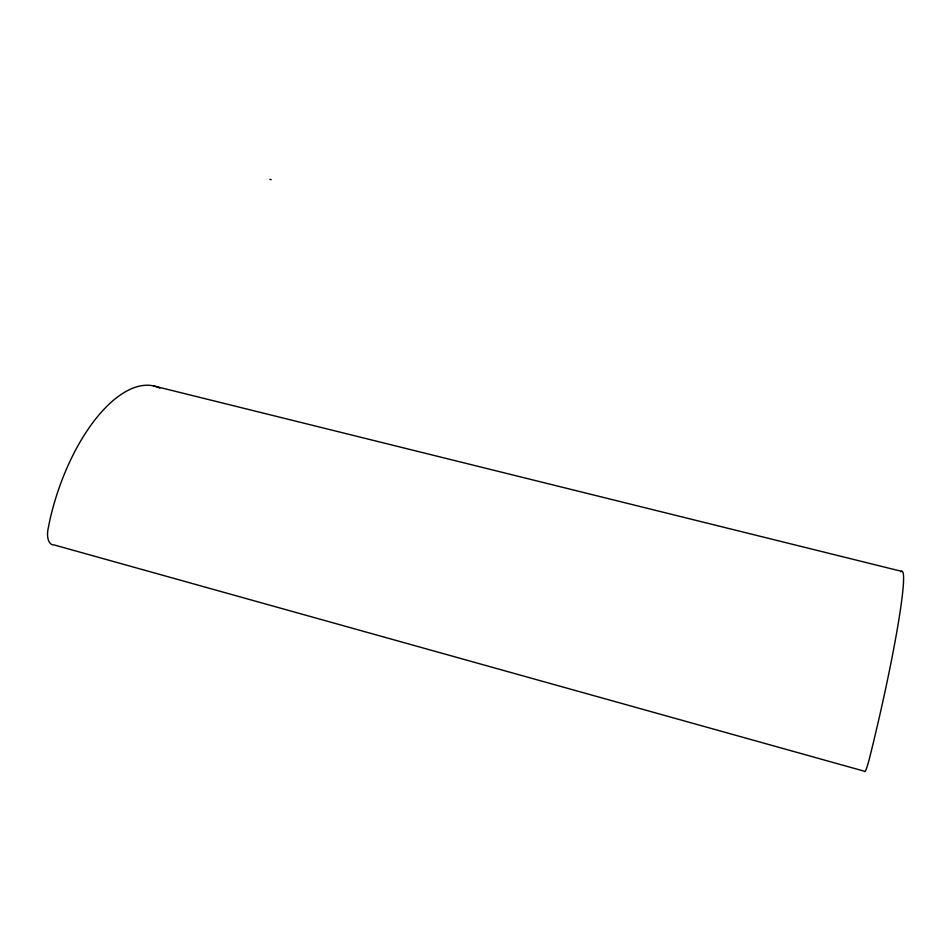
<?xml version="1.0" encoding="UTF-8"?>
<svg xmlns="http://www.w3.org/2000/svg" width="951" height="951" viewBox="0 0 951 951"><rect width="100%" height="100%" fill="white"/><g stroke="black" fill="none" stroke-linecap="round" stroke-linejoin="round"><path stroke-width="1.43" d="M269.87 179.359L271.178 179.644M153.884 385.999L902.012 571.444M159.946 388.103A134.662 62.005 -72.4 0 0 49.785 520.482L47.823 530.254A19.341 9.569 -71.2 0 0 54.219 544.959L864.625 771.285A22.016 1.688 -77.2 0 0 869.583 757.923L872.305 746.915A151.815 10.699 -77 0 0 900.799 571.813"/></g></svg>
